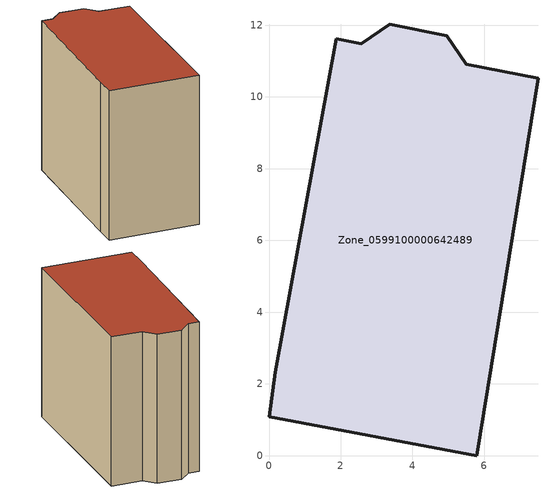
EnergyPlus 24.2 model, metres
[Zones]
Zone_0599100000642489
 floor ground (C_G): 5.5,10.91 7.5,10.52 5.79,0 0,1.08 0.17,2.32 1.87,11.62 2.58,11.48 3.36,12.02 4.95,11.71 z0
 wall outside (C_F): 0.17,2.32 0,1.08 5.79,0 7.5,10.52 5.5,10.91 4.95,11.71 3.36,12.02 2.58,11.48 1.87,11.62 0.17,2.32 z0:10.03
 roof outside (C_R): 5.5,10.91 4.95,11.71 3.36,12.02 2.58,11.48 1.87,11.62 0.17,2.32 0,1.08 5.79,0 7.5,10.52 z10.03
[BUILDING]
Pand.0599100000642489: North Axis=0; Terrain=City; Loads Convergence Tolerance Value=0.04; Temperature Convergence Tolerance Value=0.4; Solar Distribution=FullExterior; Maximum Number of Warmup Days=25; Minimum Number of Warmup Days=1
[Site:Location]
Rotterdam.The.Hague.AP_ZH_NLD Design_Conditions: Latitude=51.96; Longitude=4.45; Time Zone=1; Elevation=-4.5
[SITE:GROUNDTEMPERATURE:BUILDINGSURFACE]
18, 18, 18, 18, 18, 18, 18, 18, 18, 18, 18, 18
[MATERIAL] Thermal Absorptance=0.9; Solar Absorptance=0.7; Visible Absorptance=0.7
Name | Roughness | Thickness | Conductivity | Density | Specific Heat
G.TI.1946 | MediumSmooth | 0.15 | 1 | 540 | 1210
F.TI.1946 | Rough | 0.3 | 0.857143 | 1920 | 840
R.TI.1946 | MediumRough | 0.2 | 0.1 | 1500 | 1000
[CONSTRUCTION]
C_G: G.TI.1946
C_F: F.TI.1946
C_R: R.TI.1946
[ZONE]
Zone_0599100000642489: Type=1; Multiplier=1; Ceiling Height=Autocalculate; Volume=Autocalculate; Floor Area=autocalculate; Part of Total Floor Area=Yes
[ZONEINFILTRATION:DESIGNFLOWRATE]
Infil_Zone_0599100000642489: Zone or ZoneList or Space or SpaceList=Zone_0599100000642489; Schedule=AlwaysOn; Design Flow Rate Calculation Method=Flow/Area; Flow Rate per Floor Area=0.003; Constant Term Coefficient=1; Temperature Term Coefficient=0; Velocity Term Coefficient=0; Velocity Squared Term Coefficient=0
[HVACTEMPLATE:ZONE:IDEALLOADSAIRSYSTEM]
Zone_0599100000642489: Maximum Heating Supply Air Temperature=50; Minimum Cooling Supply Air Temperature=13; Maximum Heating Supply Air Humidity Ratio=0.0156; Minimum Cooling Supply Air Humidity Ratio=0.0077; Heating Limit=NoLimit; Cooling Limit=NoLimit; Dehumidification Control Type=ConstantSensibleHeatRatio; Cooling Sensible Heat Ratio=0.7; Dehumidification Setpoint=60; Humidification Control Type=None; Humidification Setpoint=30; Outdoor Air Method=None; Outdoor Air Flow Rate per Person=0.00944; Outdoor Air Flow Rate per Zone Floor Area=0; Outdoor Air Flow Rate per Zone=0; Demand Controlled Ventilation Type=None; Outdoor Air Economizer Type=NoEconomizer; Heat Recovery Type=None; Sensible Heat Recovery Effectiveness=0.7; Latent Heat Recovery Effectiveness=0.65
[ZONECONTROL:THERMOSTAT]
ThermostatControl_Zone_0599100000642489: Zone or ZoneList=Zone_0599100000642489; Control Type Schedule=DualSetpointControlType; Control 1=Thermostat_Zone_0599100000642489; Temperature Difference Between Cutout And Setpoint=0
[THERMOSTATSETPOINT:DUALSETPOINT]
Thermostat_Zone_0599100000642489: Heating Setpoint Temperature Schedule=HeatingSetpoint_Zone_0599100000642489; Cooling Setpoint Temperature Schedule=CoolingSetpoint_Zone_0599100000642489
[SCHEDULE:COMPACT]
HeatingSetpoint_Zone_0599100000642489: Through: 12/31, For: AllDays, Until: 24:00, 21
CoolingSetpoint_Zone_0599100000642489: Through: 12/31, For: AllDays, Until: 24:00, 24
DualSetpointControlType: Through: 12/31, For: AllDays, Until: 24:00, 4
AlwaysOn: Through: 12/31, For: AllDays, Until: 24:00, 1
